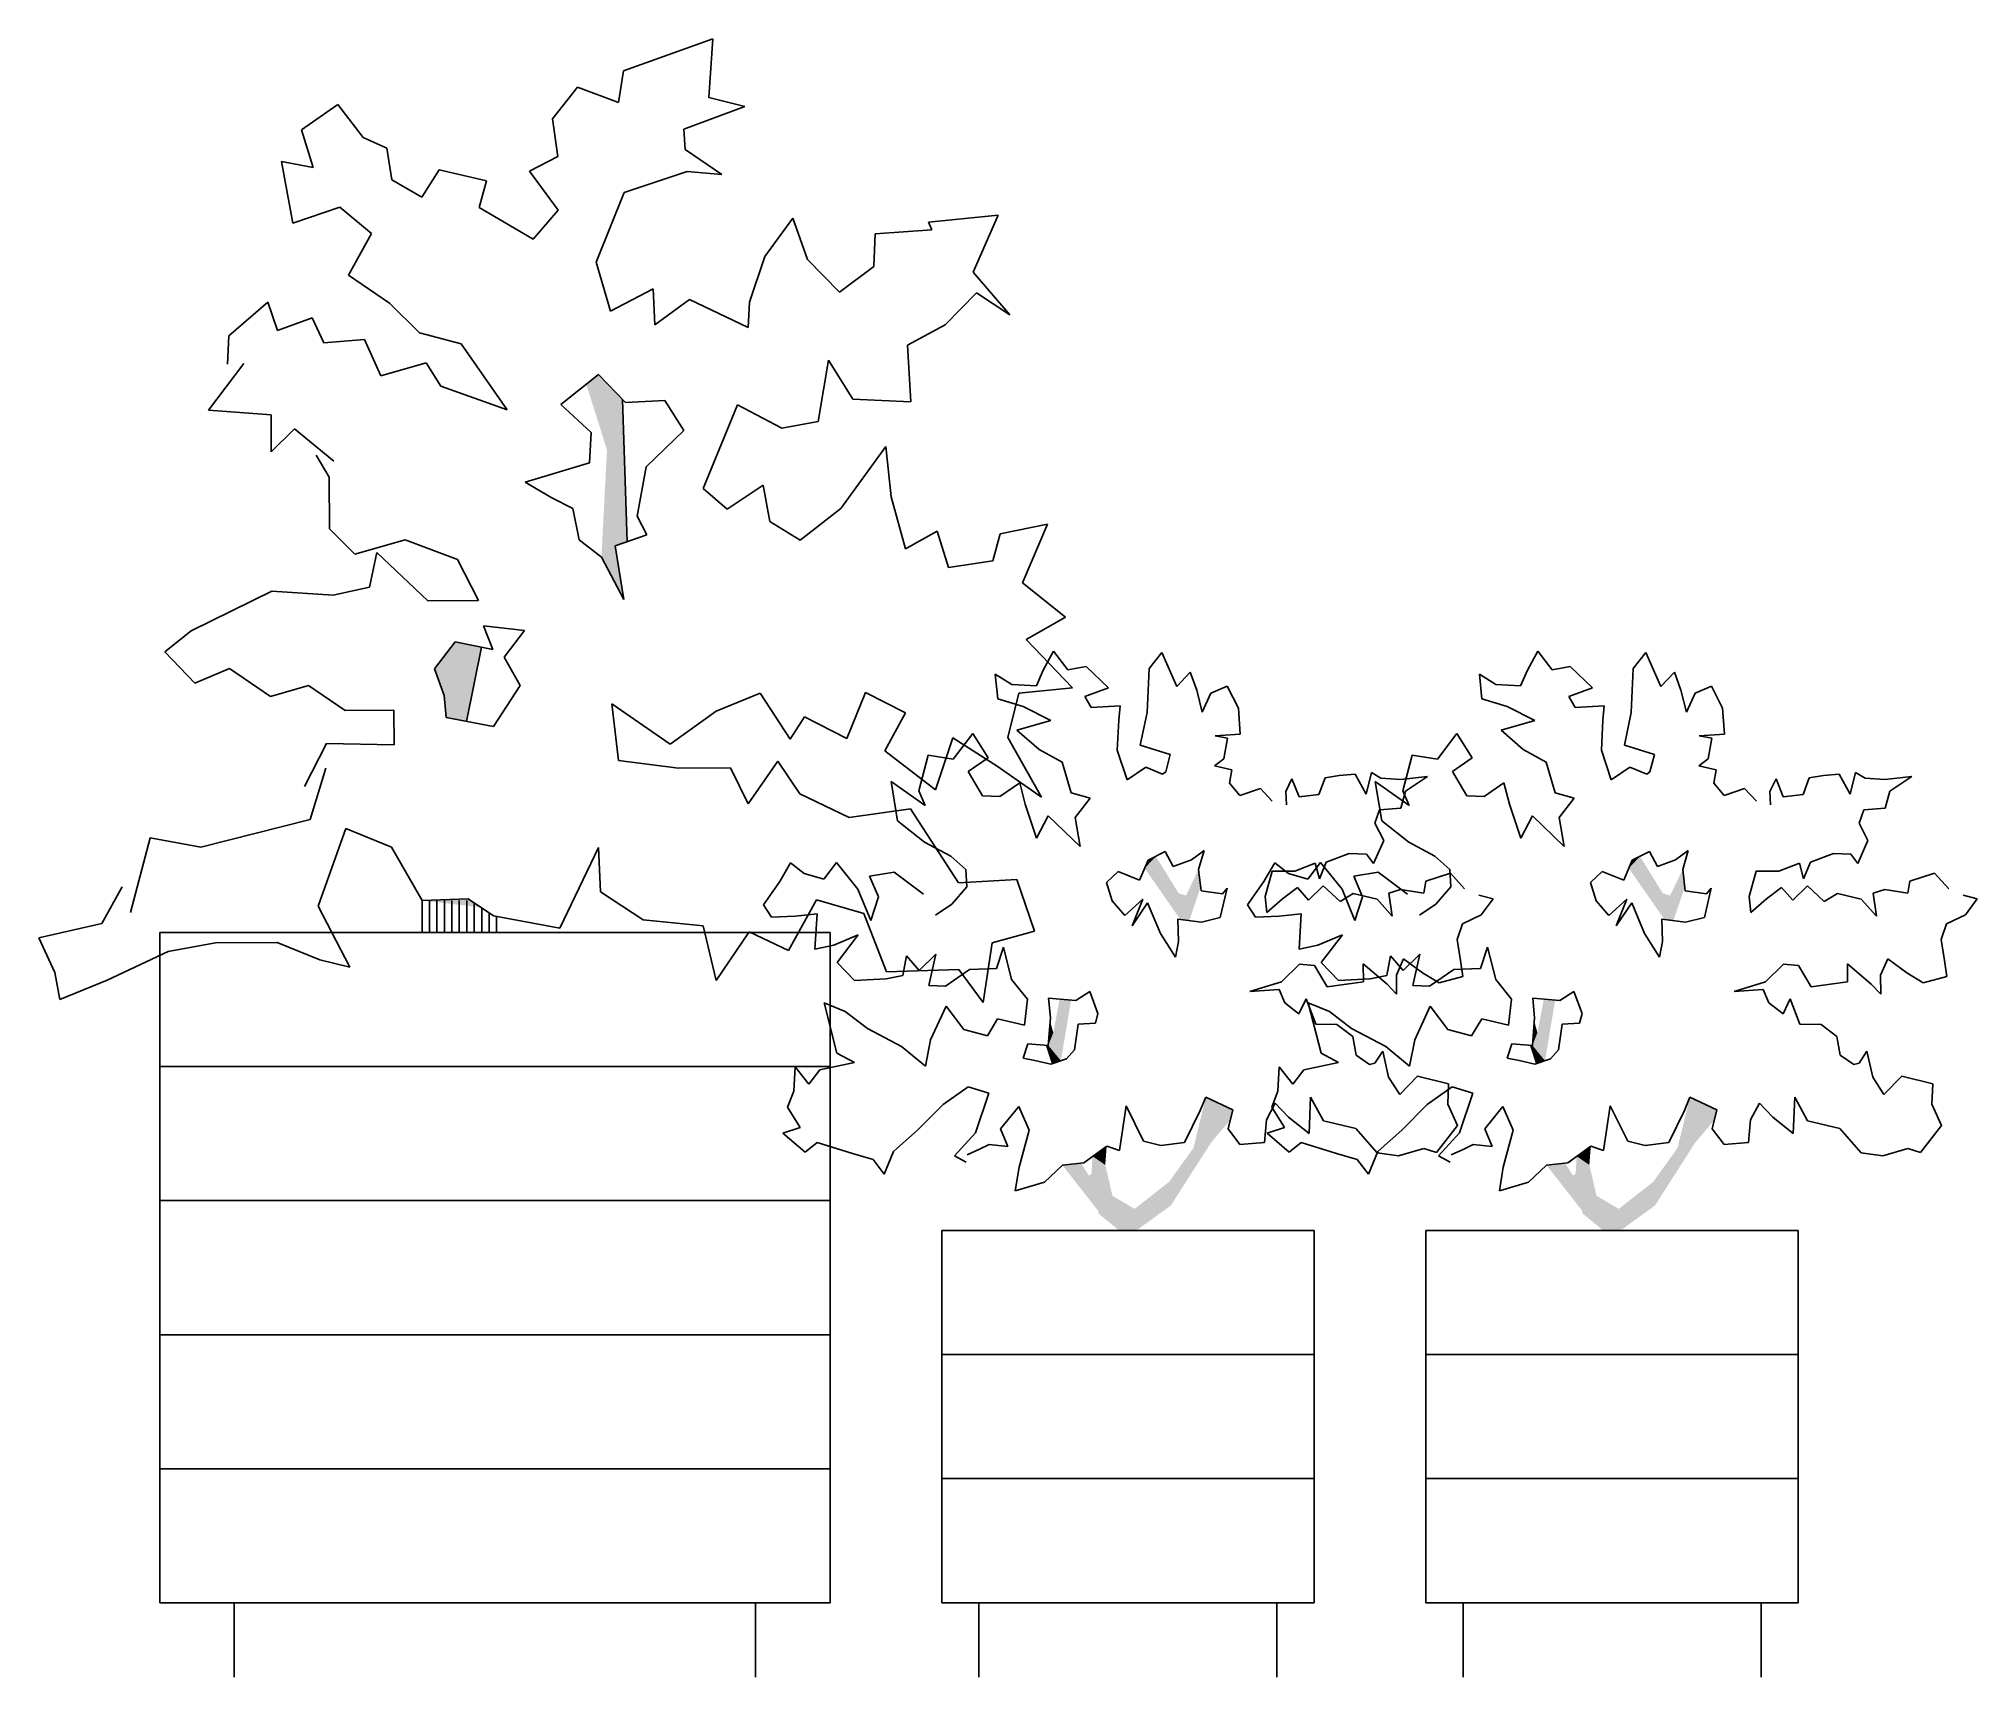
# Model space of a CAD drawing. Extents: x -201 to 216, y 1 to 353.
import ezdxf

# ---------------------------------------------------------------- set-up
doc = ezdxf.new("R2010")
doc.units = 0
doc.header["$LTSCALE"] = 0.75
doc.header["$MEASUREMENT"] = 0
doc.layers.add('1', color=4, linetype='CONTINUOUS')

msp = doc.modelspace()

# ---------------------------------------------------------------- linework, layer by layer
at = {"layer": '1', "color": 4, "linetype": 'BYBLOCK'}
for p, q in [((-55.94, 352.57), (-75.16, 345.66)), ((-56.82, 339.97), (-55.94, 352.57)), ((-75.16, 345.66), (-76.18, 338.87)), ((-85.01, 342.2), (-90.39, 335.39)), ((-76.18, 338.87), (-85.01, 342.2)), ((-136.5, 338.47), (-144.31, 332.99)), ((-131.03, 331.34), (-136.5, 338.47)), ((-62.2, 333.16), (-49.06, 337.99)), ((-49.06, 337.99), (-56.82, 339.97)), ((-90.39, 335.39), (-89.27, 327.26)), ((-61.88, 328.8), (-62.2, 333.16)), ((-144.31, 332.99), (-141.83, 324.87)), ((-125.98, 329.05), (-131.03, 331.34)), ((-124.87, 322.28), (-125.98, 329.05)), ((-141.83, 324.87), (-148.62, 326.18)), ((-148.62, 326.18), (-146.2, 312.93)), ((-89.27, 327.26), (-95.35, 324.12)), ((-54, 323.43), (-61.88, 328.8)), ((-118.45, 318.54), (-124.87, 322.28)), ((-114.72, 324.38), (-118.45, 318.54)), ((-104.53, 322.03), (-114.72, 324.38)), ((-106.14, 316.3), (-104.53, 322.03)), ((-95.35, 324.12), (-89.19, 315.74)), ((-74.98, 319.52), (-61.46, 324.06)), ((-61.46, 324.06), (-54, 323.43)), ((-80.98, 304.56), (-74.98, 319.52)), ((-146.2, 312.93), (-136.06, 316.39)), ((-136.06, 316.39), (-129.24, 310.72)), ((-94.57, 309.51), (-106.14, 316.3)), ((-89.19, 315.74), (-94.57, 309.51)), ((-38.73, 314.05), (-44.78, 305.78)), ((-35.57, 305.16), (-38.73, 314.05)), ((5.32, 314.64), (-9.58, 313.18)), ((-9.58, 313.18), (-8.89, 311.54)), ((-0.02, 302.4), (5.32, 314.64)), ((-129.24, 310.72), (-134.22, 301.78)), ((-21.09, 310.68), (-21.33, 303.61)), ((-8.89, 311.54), (-21.09, 310.68)), ((-77.91, 294.03), (-80.98, 304.56)), ((-44.78, 305.78), (-48.1, 295.97)), ((-28.75, 298.14), (-35.57, 305.16)), ((-134.22, 301.78), (-125.37, 295.74)), ((-21.33, 303.61), (-28.75, 298.14)), ((7.88, 293.26), (-0.02, 302.4)), ((-151.51, 295.95), (-159.89, 288.73)), ((-149.44, 289.87), (-151.51, 295.95)), ((-125.37, 295.74), (-118.93, 289.4)), ((-68.74, 298.84), (-77.91, 294.03)), ((-68.4, 291.09), (-68.74, 298.84)), ((-60.98, 296.57), (-68.4, 291.09)), ((-48.35, 290.55), (-60.98, 296.57)), ((-48.1, 295.97), (-48.35, 290.55)), ((-6.04, 291.13), (0.69, 297.95)), ((0.69, 297.95), (7.88, 293.26)), ((-142, 292.63), (-149.44, 289.87)), ((-139.54, 287.22), (-142, 292.63)), ((-159.89, 288.73), (-160.23, 282.63)), ((-130.74, 287.96), (-139.54, 287.22)), ((-127.29, 280.14), (-130.74, 287.96)), ((-118.93, 289.4), (-110.01, 287.04)), ((-14.15, 286.72), (-6.04, 291.13)), ((-110.01, 287.04), (-100.13, 272.87)), ((-33.31, 270.32), (-31.07, 283.5)), ((-31.07, 283.5), (-25.88, 275.11)), ((-13.39, 274.52), (-14.15, 286.72)), ((-164.25, 272.78), (-156.7, 282.78)), ((-117.53, 282.92), (-127.29, 280.14)), ((-114.4, 277.9), (-117.53, 282.92)), ((-88.62, 274.01), (-80.53, 280.46)), ((-80.53, 280.46), (-74.68, 274.4)), ((-100.13, 272.87), (-114.4, 277.9)), ((-75.33, 275.07), (-74.31, 244.49)), ((-74.68, 274.4), (-66.26, 274.84)), ((-66.26, 274.84), (-62.15, 268.38)), ((-25.88, 275.11), (-13.39, 274.52)), ((-150.82, 271.79), (-164.25, 272.78)), ((-150.82, 263.79), (-150.82, 271.79)), ((-82.09, 267.96), (-88.62, 274.01)), ((-58, 255.92), (-50.66, 273.88)), ((-50.66, 273.88), (-41.14, 268.91)), ((-145.78, 268.79), (-150.82, 263.79)), ((-137.39, 261.79), (-145.78, 268.79)), ((-82.43, 261.47), (-82.09, 267.96)), ((-62.15, 268.38), (-70.23, 260.58)), ((-41.14, 268.91), (-33.31, 270.32)), ((-141.13, 263.08), (-138.38, 258.38)), ((-18.75, 264.99), (-28.43, 251.66)), ((-17.61, 254.16), (-18.75, 264.99)), ((-138.38, 258.38), (-138.3, 247.24)), ((-96.25, 257.31), (-82.43, 261.47)), ((-70.23, 260.58), (-72.19, 250.01)), ((-90.52, 253.96), (-96.25, 257.31)), ((-52.83, 251.5), (-58, 255.92)), ((-45.12, 256.68), (-52.83, 251.5)), ((-43.71, 248.85), (-45.12, 256.68)), ((-14.53, 242.95), (-17.61, 254.16)), ((-86.05, 251.66), (-90.52, 253.96)), ((-84.65, 244.89), (-86.05, 251.66)), ((-72.19, 250.01), (-70.13, 245.96)), ((-28.43, 251.66), (-37.2, 244.83)), ((-138.3, 247.24), (-132.85, 241.86)), ((-70.13, 245.96), (-76.89, 243.59)), ((-37.2, 244.83), (-43.71, 248.85)), ((-7.78, 246.77), (-14.53, 242.95)), ((-5.3, 238.94), (-7.78, 246.77)), ((5.78, 246.18), (4.18, 240.36)), ((15.94, 248.28), (5.78, 246.18)), ((10.6, 235.66), (15.94, 248.28)), ((-132.85, 241.86), (-122.02, 244.93)), ((-128.1, 242.18), (-129.7, 234.71)), ((-117.19, 231.79), (-128.1, 242.18)), ((-122.02, 244.93), (-110.76, 240.65)), ((-79.88, 241.15), (-84.65, 244.89)), ((-76.89, 243.59), (-75.07, 232.08)), ((-110.76, 240.65), (-106.25, 231.87)), ((-75.07, 232.08), (-79.88, 241.15)), ((4.18, 240.36), (-5.3, 238.94)), ((-150.7, 233.89), (-167.98, 225.35)), ((-137.53, 233.01), (-150.7, 233.89)), ((-129.7, 234.71), (-137.53, 233.01)), ((19.85, 228.27), (10.6, 235.66)), ((-106.25, 231.87), (-117.19, 231.79)), ((-167.98, 225.35), (-173.66, 220.86)), ((-105.24, 226.45), (-103.17, 221.34)), ((-96.42, 225.45), (-105.24, 226.45)), ((-100.74, 219.71), (-96.42, 225.45)), ((11.36, 223.47), (19.85, 228.27)), ((-173.66, 220.86), (-167.23, 214.12)), ((-111.32, 223.02), (-115.73, 217.18)), ((-103.17, 221.34), (-111.32, 223.02)), ((-105.62, 221.84), (-108.86, 205.9)), ((21.31, 213.08), (11.36, 223.47)), ((17.25, 221), (15.05, 216.92)), ((20.33, 216.95), (17.25, 221)), ((121.25, 221), (119.05, 216.92)), ((124.33, 216.95), (121.25, 221)), ((-167.23, 214.12), (-159.79, 217.27)), ((-159.79, 217.27), (-150.94, 211.23)), ((-115.73, 217.18), (-113.66, 211.48)), ((-97.31, 213.63), (-100.74, 219.71)), ((15.05, 216.92), (13.57, 213.52)), ((24.24, 217.66), (20.33, 216.95)), ((29.02, 213.14), (24.24, 217.66)), ((37.8, 217.27), (37.33, 207.77)), ((40.49, 220.67), (37.8, 217.27)), ((43.73, 213.38), (40.49, 220.67)), ((119.05, 216.92), (117.57, 213.52)), ((128.24, 217.66), (124.33, 216.95)), ((133.02, 213.14), (128.24, 217.66)), ((141.8, 217.27), (141.33, 207.77)), ((144.49, 220.67), (141.8, 217.27)), ((147.73, 213.38), (144.49, 220.67)), ((-150.94, 211.23), (-142.82, 213.61)), ((-142.82, 213.61), (-134.94, 208.24)), ((-103.06, 204.78), (-97.31, 213.63)), ((8.29, 213.82), (4.74, 216.03)), ((4.74, 216.03), (5.26, 210.75)), ((13.57, 213.52), (8.29, 213.82)), ((9.79, 211.93), (21.31, 213.08)), ((23.95, 211.22), (29.02, 213.14)), ((46.62, 216.45), (43.73, 213.38)), ((48, 212.59), (46.62, 216.45)), ((49.19, 207.85), (48, 212.59)), ((54.58, 213.46), (51.05, 211.93)), ((56.98, 208.73), (54.58, 213.46)), ((112.29, 213.82), (108.74, 216.03)), ((108.74, 216.03), (109.26, 210.75)), ((117.57, 213.52), (112.29, 213.82)), ((127.95, 211.22), (133.02, 213.14)), ((150.62, 216.45), (147.73, 213.38)), ((152, 212.59), (150.62, 216.45)), ((153.19, 207.85), (152, 212.59)), ((158.58, 213.46), (155.05, 211.93)), ((160.98, 208.73), (158.58, 213.46)), ((-134.94, 208.24), (-124.49, 208.31)), ((-124.49, 208.31), (-124.43, 200.86)), ((-113.66, 211.48), (-113.24, 206.74)), ((-76.19, 197.5), (-77.63, 209.7)), ((-77.63, 209.7), (-65.08, 200.97)), ((-55.25, 208.1), (-45.79, 211.94)), ((-45.79, 211.94), (-39.33, 202.11)), ((-27.13, 202.19), (-23.13, 212.1)), ((-23.13, 212.1), (-14.58, 207.7)), ((5.26, 210.75), (10.7, 209.09)), ((7.43, 202.43), (9.79, 211.93)), ((10.7, 209.09), (16.67, 206.08)), ((25.32, 208.85), (23.95, 211.22)), ((31.56, 209.24), (25.32, 208.85)), ((31.24, 206.18), (31.56, 209.24)), ((51.05, 211.93), (49.19, 207.85)), ((57.36, 203.16), (56.98, 208.73)), ((109.26, 210.75), (114.7, 209.09)), ((114.7, 209.09), (120.67, 206.08)), ((129.32, 208.85), (127.95, 211.22)), ((135.56, 209.24), (129.32, 208.85)), ((135.24, 206.18), (135.56, 209.24)), ((155.05, 211.93), (153.19, 207.85)), ((161.36, 203.16), (160.98, 208.73)), ((-113.24, 206.74), (-103.06, 204.78)), ((-65.08, 200.97), (-55.25, 208.1)), ((-39.33, 202.11), (-36.27, 206.88)), ((-36.27, 206.88), (-27.13, 202.19)), ((-14.58, 207.7), (-18.98, 199.54)), ((16.67, 206.08), (9.38, 204)), ((30.95, 199.74), (31.24, 206.18)), ((37.33, 207.77), (35.88, 200.79)), ((120.67, 206.08), (113.38, 204)), ((134.95, 199.74), (135.24, 206.18)), ((141.33, 207.77), (139.88, 200.79)), ((-138.96, 201.15), (-143.64, 191.92)), ((-124.43, 200.86), (-138.96, 201.15)), ((-8.08, 191.19), (-4.38, 202.35)), ((-4.38, 202.35), (5.15, 196.31)), ((-0.11, 203.26), (-4.28, 197.81)), ((3.17, 198.05), (-0.11, 203.26)), ((14.69, 189.6), (7.43, 202.43)), ((9.38, 204), (14.15, 199.82)), ((35.88, 200.79), (42.33, 198.8)), ((51.94, 202.79), (57.36, 203.16)), ((54.65, 202.28), (51.94, 202.79)), ((53.86, 197.86), (54.65, 202.28)), ((103.89, 203.26), (99.72, 197.81)), ((107.17, 198.05), (103.89, 203.26)), ((113.38, 204), (118.15, 199.82)), ((139.88, 200.79), (146.33, 198.8)), ((155.94, 202.79), (161.36, 203.16)), ((158.65, 202.28), (155.94, 202.79)), ((157.86, 197.86), (158.65, 202.28)), ((-142.43, 184.84), (-139.07, 195.84)), ((-63.3, 195.85), (-76.19, 197.5)), ((-52.17, 195.92), (-63.3, 195.85)), ((-48.34, 188.2), (-52.17, 195.92)), ((-42.01, 197.35), (-48.34, 188.2)), ((-37.22, 190.31), (-42.01, 197.35)), ((-18.98, 199.54), (-8.08, 191.19)), ((-9.71, 198.64), (-11.69, 190.98)), ((-4.28, 197.81), (-9.71, 198.64)), ((-1.07, 195.12), (3.17, 198.05)), ((5.15, 196.31), (14.69, 189.6)), ((14.15, 199.82), (19.1, 197.14)), ((19.1, 197.14), (21.04, 190.53)), ((33.03, 193.32), (30.95, 199.74)), ((37.07, 196.06), (33.03, 193.32)), ((40.67, 194.58), (37.07, 196.06)), ((42.33, 198.8), (41.34, 195.07)), ((51.84, 196.35), (53.86, 197.86)), ((55.57, 195.5), (51.84, 196.35)), ((94.29, 198.64), (92.31, 190.98)), ((99.72, 197.81), (94.29, 198.64)), ((102.93, 195.12), (107.17, 198.05)), ((118.15, 199.82), (123.1, 197.14)), ((123.1, 197.14), (125.04, 190.53)), ((137.03, 193.32), (134.95, 199.74)), ((141.07, 196.06), (137.03, 193.32)), ((144.67, 194.58), (141.07, 196.06)), ((146.33, 198.8), (145.34, 195.07)), ((155.84, 196.35), (157.86, 197.86)), ((159.57, 195.5), (155.84, 196.35)), ((-10.32, 187.8), (-17.66, 192.97)), ((-17.66, 192.97), (-16.25, 184.51)), ((2.01, 189.91), (-1.07, 195.12)), ((9.98, 192.68), (5.74, 189.74)), ((11.18, 188.09), (9.98, 192.68)), ((41.34, 195.07), (40.67, 194.58)), ((55.06, 192.64), (55.57, 195.5)), ((57.3, 189.95), (55.06, 192.64)), ((68.46, 193.56), (67.13, 190.84)), ((69.99, 189.69), (68.46, 193.56)), ((75.58, 193.8), (74.25, 190.21)), ((78.62, 194.3), (75.58, 193.8)), ((82.01, 194.52), (78.62, 194.3)), ((84.41, 190.28), (82.01, 194.52)), ((85.54, 194.88), (84.41, 190.28)), ((87.59, 193.69), (85.54, 194.88)), ((93.68, 187.8), (86.34, 192.97)), ((86.34, 192.97), (87.75, 184.51)), ((91.85, 193.38), (87.59, 193.69)), ((97.6, 194.09), (91.85, 193.38)), ((92.88, 190.87), (97.6, 194.09)), ((106.01, 189.91), (102.93, 195.12)), ((113.98, 192.68), (109.74, 189.74)), ((115.18, 188.09), (113.98, 192.68)), ((145.34, 195.07), (144.67, 194.58)), ((159.06, 192.64), (159.57, 195.5)), ((161.3, 189.95), (159.06, 192.64)), ((172.46, 193.56), (171.13, 190.84)), ((173.99, 189.69), (172.46, 193.56)), ((179.58, 193.8), (178.25, 190.21)), ((182.62, 194.3), (179.58, 193.8)), ((186.01, 194.52), (182.62, 194.3)), ((188.41, 190.28), (186.01, 194.52)), ((189.54, 194.88), (188.41, 190.28)), ((191.59, 193.69), (189.54, 194.88)), ((195.85, 193.38), (191.59, 193.69)), ((201.6, 194.09), (195.85, 193.38)), ((196.88, 190.87), (201.6, 194.09)), ((-26.63, 185.25), (-37.22, 190.31)), ((-11.69, 190.98), (-10.32, 187.8)), ((5.74, 189.74), (2.01, 189.91)), ((13.6, 180.79), (11.18, 188.09)), ((21.04, 190.53), (25.11, 189.39)), ((25.11, 189.39), (21.9, 185.25)), ((61.7, 191.48), (57.3, 189.95)), ((64.23, 188.78), (61.7, 191.48)), ((67.13, 190.84), (67.29, 187.98)), ((74.25, 190.21), (69.99, 189.69)), ((91.89, 187.28), (92.88, 190.87)), ((92.31, 190.98), (93.68, 187.8)), ((109.74, 189.74), (106.01, 189.91)), ((117.6, 180.79), (115.18, 188.09)), ((125.04, 190.53), (129.11, 189.39)), ((129.11, 189.39), (125.9, 185.25)), ((165.7, 191.48), (161.3, 189.95)), ((168.23, 188.78), (165.7, 191.48)), ((171.13, 190.84), (171.29, 187.98)), ((178.25, 190.21), (173.99, 189.69)), ((195.89, 187.28), (196.88, 190.87)), ((-165.93, 178.85), (-142.43, 184.84)), ((-13.47, 187.08), (-26.63, 185.25)), ((-16.25, 184.51), (-10.46, 179.95)), ((-3.2, 171.18), (-13.47, 187.08)), ((16.13, 185.6), (13.6, 180.79)), ((22.95, 179.02), (16.13, 185.6)), ((21.9, 185.25), (22.95, 179.02)), ((86.3, 184), (87.29, 186.91)), ((88.21, 180.28), (86.3, 184)), ((87.29, 186.91), (91.89, 187.28)), ((87.75, 184.51), (93.54, 179.95)), ((120.13, 185.6), (117.6, 180.79)), ((126.95, 179.02), (120.13, 185.6)), ((125.9, 185.25), (126.95, 179.02)), ((190.3, 184), (191.29, 186.91)), ((192.21, 180.28), (190.3, 184)), ((191.29, 186.91), (195.89, 187.28)), ((-181.04, 164.86), (-176.84, 180.85)), ((-176.84, 180.85), (-165.93, 178.85)), ((-140.76, 166.18), (-134.77, 182.87)), ((-134.77, 182.87), (-124.96, 178.87)), ((-10.46, 179.95), (-4.82, 176.94)), ((86.01, 175.38), (88.21, 180.28)), ((93.54, 179.95), (99.18, 176.94)), ((190.01, 175.38), (192.21, 180.28)), ((-124.96, 178.87), (-118.4, 167.4)), ((-88.83, 161.5), (-80.52, 178.79)), ((-80.52, 178.79), (-80.07, 169.3)), ((-39.23, 175.54), (-41.58, 171.46)), ((-36.31, 173.19), (-39.23, 175.54)), ((-29.41, 175.61), (-32.09, 172.01)), ((-24.77, 169.88), (-29.41, 175.61)), ((-4.82, 176.94), (-1.61, 174.1)), ((35.74, 171.79), (37.55, 176.06)), ((37.55, 176.06), (41.26, 177.93)), ((41.26, 177.93), (42.98, 174.75)), ((42.98, 174.75), (46.89, 176.13)), ((46.89, 176.13), (49.59, 178.18)), ((49.59, 178.18), (48.41, 174.1)), ((64.77, 175.54), (62.42, 171.46)), ((67.69, 173.19), (64.77, 175.54)), ((69.08, 173.71), (73.47, 175.44)), ((74.59, 175.61), (71.91, 172.01)), ((73.47, 175.44), (74.37, 172.05)), ((74.37, 172.05), (75.85, 175.65)), ((79.23, 169.88), (74.59, 175.61)), ((75.85, 175.65), (80.77, 177.52)), ((80.77, 177.52), (84.5, 177.4)), ((84.5, 177.4), (86.01, 175.38)), ((99.18, 176.94), (102.39, 174.1)), ((139.74, 171.79), (141.55, 176.06)), ((141.55, 176.06), (145.26, 177.93)), ((145.26, 177.93), (146.98, 174.75)), ((146.98, 174.75), (150.89, 176.13)), ((150.89, 176.13), (153.59, 178.18)), ((153.59, 178.18), (152.41, 174.1)), ((173.08, 173.71), (177.47, 175.44)), ((177.47, 175.44), (178.37, 172.05)), ((178.37, 172.05), (179.85, 175.65)), ((179.85, 175.65), (184.77, 177.52)), ((184.77, 177.52), (188.5, 177.4)), ((188.5, 177.4), (190.01, 175.38)), ((-41.58, 171.46), (-45.08, 166.5)), ((-32.09, 172.01), (-36.31, 173.19)), ((-17, 173.47), (-22.27, 172.61)), ((-22.27, 172.61), (-20.35, 168.22)), ((-10.72, 168.77), (-17, 173.47)), ((9.38, 171.94), (-3.2, 171.18)), ((-1.61, 174.1), (-1.39, 170.38)), ((13.14, 160.83), (9.38, 171.94)), ((28.62, 171.26), (31.12, 173.65)), ((29.81, 167.35), (28.62, 171.26)), ((31.12, 173.65), (35.74, 171.79)), ((48.41, 174.1), (48.97, 169.51)), ((62.42, 171.46), (58.92, 166.5)), ((62.68, 168.25), (64.19, 173.68)), ((64.19, 173.68), (69.08, 173.71)), ((71.91, 172.01), (67.69, 173.19)), ((87, 173.47), (81.73, 172.61)), ((81.73, 172.61), (83.65, 168.22)), ((93.28, 168.77), (87, 173.47)), ((97.22, 171.53), (96.76, 169.01)), ((102.49, 173.26), (97.22, 171.53)), ((102.39, 174.1), (102.61, 170.38)), ((105.56, 169.89), (102.49, 173.26)), ((132.62, 171.26), (135.12, 173.65)), ((133.81, 167.35), (132.62, 171.26)), ((135.12, 173.65), (139.74, 171.79)), ((152.41, 174.1), (152.97, 169.51)), ((166.68, 168.25), (168.19, 173.68)), ((168.19, 173.68), (173.08, 173.71)), ((201.22, 171.53), (200.76, 169.01)), ((206.49, 173.26), (201.22, 171.53)), ((209.56, 169.89), (206.49, 173.26)), ((-182.8, 170.37), (-187.21, 162.48)), ((-118.4, 167.4), (-108.52, 167.75)), ((-118.4, 167.4), (-118.4, 160.52)), ((-116.8, 167.4), (-116.8, 160.52)), ((-115.2, 167.4), (-115.2, 160.52)), ((-113.6, 167.4), (-113.6, 160.52)), ((-112, 167.4), (-112, 160.52)), ((-110.4, 167.4), (-110.4, 160.52)), ((-108.8, 167.4), (-108.8, 160.52)), ((-108.52, 167.75), (-103.08, 164.11)), ((-107.2, 166.87), (-107.2, 160.52)), ((-80.07, 169.3), (-70.92, 163.26)), ((-39.7, 156.7), (-33.68, 167.58)), ((-33.68, 167.58), (-23.49, 164.65)), ((-22.01, 163.12), (-24.77, 169.88)), ((-20.35, 168.22), (-22.01, 163.12)), ((-4.61, 166.63), (-8.12, 164.23)), ((-1.39, 170.38), (-4.61, 166.63)), ((32.54, 164.17), (29.81, 167.35)), ((36.44, 167.73), (32.54, 164.17)), ((34.11, 161.95), (36.44, 167.73)), ((37.46, 166.91), (34.11, 161.95)), ((40.22, 160.3), (37.46, 166.91)), ((48.97, 169.51), (53.52, 168.86)), ((54.53, 170.08), (53.07, 163.78)), ((53.52, 168.86), (54.53, 170.08)), ((63.04, 164.86), (62.68, 168.25)), ((66.41, 167.79), (63.04, 164.86)), ((69.64, 170.18), (66.41, 167.79)), ((72.03, 167.49), (69.64, 170.18)), ((75.2, 170.56), (72.03, 167.49)), ((78.81, 167.19), (75.2, 170.56)), ((81.65, 168.91), (78.81, 167.19)), ((81.99, 163.12), (79.23, 169.88)), ((86.74, 167.73), (81.65, 168.91)), ((83.65, 168.22), (81.99, 163.12)), ((90.01, 164.03), (86.74, 167.73)), ((91.81, 169.8), (89.3, 168.96)), ((89.3, 168.96), (90.01, 164.03)), ((96.76, 169.01), (91.81, 169.8)), ((99.39, 166.63), (95.88, 164.23)), ((102.61, 170.38), (99.39, 166.63)), ((111.68, 167.75), (108.62, 168.56)), ((109.13, 164.35), (111.68, 167.75)), ((136.54, 164.17), (133.81, 167.35)), ((140.44, 167.73), (136.54, 164.17)), ((138.11, 161.95), (140.44, 167.73)), ((141.46, 166.91), (138.11, 161.95)), ((144.22, 160.3), (141.46, 166.91)), ((152.97, 169.51), (157.52, 168.86)), ((158.53, 170.08), (157.07, 163.78)), ((157.52, 168.86), (158.53, 170.08)), ((167.04, 164.86), (166.68, 168.25)), ((170.41, 167.79), (167.04, 164.86)), ((173.64, 170.18), (170.41, 167.79)), ((176.03, 167.49), (173.64, 170.18)), ((179.2, 170.56), (176.03, 167.49)), ((182.81, 167.19), (179.2, 170.56)), ((185.65, 168.91), (182.81, 167.19)), ((190.74, 167.73), (185.65, 168.91)), ((194.01, 164.03), (190.74, 167.73)), ((195.81, 169.8), (193.3, 168.96)), ((193.3, 168.96), (194.01, 164.03)), ((200.76, 169.01), (195.81, 169.8)), ((215.68, 167.75), (212.62, 168.56)), ((213.13, 164.35), (215.68, 167.75)), ((-187.21, 162.48), (-200.74, 159.38)), ((-133.89, 153.06), (-140.76, 166.18)), ((-105.6, 165.8), (-105.6, 160.52)), ((-104, 164.73), (-104, 160.52)), ((-103.08, 164.11), (-88.83, 161.5)), ((-102.4, 163.99), (-102.4, 160.52)), ((-70.92, 163.26), (-58.04, 161.99)), ((-45.08, 166.5), (-43.37, 163.8)), ((-43.37, 163.8), (-38.28, 164.03)), ((-38.28, 164.03), (-33.54, 164.54)), ((-33.54, 164.54), (-34.02, 156.94)), ((-23.49, 164.65), (-18.66, 152.09)), ((49.02, 162.73), (43.93, 163.37)), ((43.93, 163.37), (44.1, 158.63)), ((53.07, 163.78), (49.02, 162.73)), ((58.92, 166.5), (60.63, 163.8)), ((60.63, 163.8), (65.72, 164.03)), ((65.72, 164.03), (70.46, 164.54)), ((70.46, 164.54), (69.98, 156.94)), ((103.94, 159.04), (105.08, 162.43)), ((105.08, 162.43), (109.13, 164.35)), ((153.02, 162.73), (147.93, 163.37)), ((147.93, 163.37), (148.1, 158.63)), ((157.07, 163.78), (153.02, 162.73)), ((207.94, 159.04), (209.08, 162.43)), ((209.08, 162.43), (213.13, 164.35)), ((-200.74, 159.38), (-197.31, 151.95)), ((-174.77, 16.52), (-174.77, 160.52)), ((-174.77, 160.52), (-30.77, 160.52)), ((-172.94, 156.47), (-162.78, 158.28)), ((-162.78, 158.28), (-149.52, 158.37)), ((-149.52, 158.37), (-140.39, 154.66)), ((-58.04, 161.99), (-55.25, 150.2)), ((-55.25, 150.2), (-48.15, 160.71)), ((-48.15, 160.71), (-39.7, 156.7)), ((-30.77, 16.52), (-30.77, 160.52)), ((-29.96, 157.79), (-24.7, 160.05)), ((-24.7, 160.05), (-29.26, 154.07)), ((2.11, 145.46), (4.05, 158.35)), ((4.05, 158.35), (13.14, 160.83)), ((43.45, 155.24), (40.22, 160.3)), ((44.1, 158.63), (43.45, 155.24)), ((74.04, 157.79), (79.3, 160.05)), ((79.3, 160.05), (74.74, 154.07)), ((104.65, 154.49), (103.94, 159.04)), ((147.45, 155.24), (144.22, 160.3)), ((148.1, 158.63), (147.45, 155.24)), ((208.65, 154.49), (207.94, 159.04)), ((-186.06, 150.28), (-172.94, 156.47)), ((-140.39, 154.66), (-133.89, 153.06)), ((-34.02, 156.94), (-29.96, 157.79)), ((-15.15, 151.31), (-14.36, 155.52)), ((-14.36, 155.52), (-11.63, 152.35)), ((-11.63, 152.35), (-8.07, 155.91)), ((-8.07, 155.91), (-9.57, 149.12)), ((4.98, 152.8), (6.5, 157.36)), ((6.5, 157.36), (8.24, 150.45)), ((69.98, 156.94), (74.04, 157.79)), ((88.85, 151.31), (89.64, 155.52)), ((89.64, 155.52), (92.37, 152.35)), ((90.92, 151.35), (92.45, 154.89)), ((92.37, 152.35), (95.93, 155.91)), ((92.45, 154.89), (96.53, 151.87)), ((95.93, 155.91), (94.43, 149.12)), ((105.16, 151.1), (104.65, 154.49)), ((108.98, 152.8), (110.5, 157.36)), ((110.5, 157.36), (112.24, 150.45)), ((194.92, 151.35), (196.45, 154.89)), ((196.45, 154.89), (200.53, 151.87)), ((209.16, 151.1), (208.65, 154.49)), ((-197.31, 151.95), (-196.2, 146.15)), ((-196.2, 146.15), (-186.06, 150.28)), ((-29.26, 154.07), (-25.51, 150.22)), ((-25.51, 150.22), (-18.73, 150.61)), ((-18.73, 150.61), (-15.15, 151.31)), ((-18.66, 152.09), (-3.07, 152.59)), ((-5.99, 149), (-0.78, 152.57)), ((-3.07, 152.59), (2.11, 145.46)), ((-0.78, 152.57), (4.98, 152.8)), ((8.24, 150.45), (11.65, 146.21)), ((59.43, 147.89), (66.19, 149.97)), ((66.19, 149.97), (70.09, 153.72)), ((70.09, 153.72), (73.29, 153.41)), ((73.29, 153.41), (76.03, 148.87)), ((74.74, 154.07), (78.49, 150.22)), ((76.03, 148.87), (83.81, 149.94)), ((78.49, 150.22), (85.27, 150.61)), ((83.81, 149.94), (83.79, 153.82)), ((83.79, 153.82), (88.9, 149.45)), ((85.27, 150.61), (88.85, 151.31)), ((90.95, 147.28), (90.92, 151.35)), ((96.53, 151.87), (100.08, 149.71)), ((98.01, 149), (103.22, 152.57)), ((100.08, 149.71), (105.16, 151.1)), ((103.22, 152.57), (108.98, 152.8)), ((112.24, 150.45), (115.65, 146.21)), ((163.43, 147.89), (170.19, 149.97)), ((170.19, 149.97), (174.09, 153.72)), ((174.09, 153.72), (177.29, 153.41)), ((177.29, 153.41), (180.03, 148.87)), ((180.03, 148.87), (187.81, 149.94)), ((187.81, 149.94), (187.79, 153.82)), ((187.79, 153.82), (192.9, 149.45)), ((194.95, 147.28), (194.92, 151.35)), ((200.53, 151.87), (204.08, 149.71)), ((204.08, 149.71), (209.16, 151.1)), ((-9.57, 149.12), (-5.99, 149)), ((11.65, 146.21), (11.01, 140.64)), ((16.57, 142.18), (16.2, 146.44)), ((16.2, 146.44), (22.02, 145.94)), ((22.02, 145.94), (25.05, 147.85)), ((25.05, 147.85), (26.78, 143.12)), ((65.72, 148.27), (59.43, 147.89)), ((66.9, 145.42), (65.72, 148.27)), ((71.49, 146.28), (69.97, 143.07)), ((73.56, 140.87), (71.49, 146.28)), ((88.9, 149.45), (90.95, 147.28)), ((94.43, 149.12), (98.01, 149)), ((115.65, 146.21), (115.01, 140.64)), ((120.57, 142.18), (120.2, 146.44)), ((120.2, 146.44), (126.02, 145.94)), ((126.02, 145.94), (129.05, 147.85)), ((129.05, 147.85), (130.78, 143.12)), ((169.72, 148.27), (163.43, 147.89)), ((170.9, 145.42), (169.72, 148.27)), ((175.49, 146.28), (173.97, 143.07)), ((177.56, 140.87), (175.49, 146.28)), ((192.9, 149.45), (194.95, 147.28)), ((-27.49, 143.57), (-32.06, 145.43)), ((-32.06, 145.43), (-29.27, 134.61)), ((-22.72, 139.88), (-27.49, 143.57)), ((-5.81, 144.74), (-9.15, 137.45)), ((-2.05, 139.68), (-5.81, 144.74)), ((5.24, 141.96), (3.04, 138.36)), ((11.01, 140.64), (5.24, 141.96)), ((16.13, 136.27), (16.57, 142.18)), ((26.78, 143.12), (26.26, 141.08)), ((69.97, 143.07), (66.9, 145.42)), ((76.51, 143.57), (71.94, 145.43)), ((71.94, 145.43), (74.73, 134.61)), ((81.28, 139.88), (76.51, 143.57)), ((98.19, 144.74), (94.85, 137.45)), ((101.95, 139.68), (98.19, 144.74)), ((109.24, 141.96), (107.04, 138.36)), ((115.01, 140.64), (109.24, 141.96)), ((120.13, 136.27), (120.57, 142.18)), ((130.78, 143.12), (130.26, 141.08)), ((173.97, 143.07), (170.9, 145.42)), ((-15.39, 136.06), (-22.72, 139.88)), ((-9.15, 137.45), (-10.28, 131.83)), ((3.04, 138.36), (-2.05, 139.68)), ((22.54, 140.86), (21.75, 135.29)), ((26.26, 141.08), (22.54, 140.86)), ((78.12, 140.75), (73.56, 140.87)), ((81.52, 138.21), (78.12, 140.75)), ((88.61, 136.06), (81.28, 139.88)), ((82.23, 134.15), (81.52, 138.21)), ((94.85, 137.45), (93.72, 131.83)), ((107.04, 138.36), (101.95, 139.68)), ((126.54, 140.86), (125.75, 135.29)), ((130.26, 141.08), (126.54, 140.86)), ((182.12, 140.75), (177.56, 140.87)), ((185.52, 138.21), (182.12, 140.75)), ((186.23, 134.15), (185.52, 138.21)), ((-29.27, 134.61), (-25.53, 132.6)), ((-10.28, 131.83), (-15.39, 136.06)), ((10.72, 133.52), (11.72, 136.58)), ((13.24, 133.01), (10.72, 133.52)), ((11.72, 136.58), (16.13, 136.27)), ((20.02, 133.39), (16.64, 132.21)), ((21.75, 135.29), (20.02, 133.39)), ((74.73, 134.61), (78.47, 132.6)), ((85.15, 132.14), (82.23, 134.15)), ((87.98, 135.06), (86.3, 132.48)), ((89.23, 129.45), (87.98, 135.06)), ((93.72, 131.83), (88.61, 136.06)), ((114.72, 133.52), (115.72, 136.58)), ((117.24, 133.01), (114.72, 133.52)), ((115.72, 136.58), (120.13, 136.27)), ((124.02, 133.39), (120.64, 132.21)), ((125.75, 135.29), (124.02, 133.39)), ((189.15, 132.14), (186.23, 134.15)), ((191.98, 135.06), (190.3, 132.48)), ((193.23, 129.45), (191.98, 135.06)), ((-174.77, 131.72), (-30.77, 131.72)), ((-38.26, 131.64), (-38.56, 126.41)), ((-35.33, 127.93), (-38.26, 131.64)), ((-32.98, 131), (-35.33, 127.93)), ((-25.53, 132.6), (-32.98, 131)), ((16.64, 132.21), (13.24, 133.01)), ((65.74, 131.64), (65.44, 126.41)), ((68.67, 127.93), (65.74, 131.64)), ((71.02, 131), (68.67, 127.93)), ((78.47, 132.6), (71.02, 131)), ((86.3, 132.48), (85.15, 132.14)), ((91.63, 125.74), (89.23, 129.45)), ((95.47, 129.69), (91.63, 125.74)), ((102.12, 128.04), (95.47, 129.69)), ((120.64, 132.21), (117.24, 133.01)), ((190.3, 132.48), (189.15, 132.14)), ((195.63, 125.74), (193.23, 129.45)), ((199.47, 129.69), (195.63, 125.74)), ((206.12, 128.04), (199.47, 129.69)), ((-38.56, 126.41), (-39.89, 123.01)), ((-6.49, 123.58), (-1.1, 127.34)), ((-1.1, 127.34), (3.32, 126.01)), ((3.32, 126.01), (0.47, 117.52)), ((48.76, 122.26), (49.95, 125.12)), ((49.95, 125.12), (55.73, 122.45)), ((65.44, 126.41), (64.11, 123.01)), ((72.17, 117.33), (72.46, 125.13)), ((72.46, 125.13), (75.21, 120.06)), ((97.51, 123.58), (102.9, 127.34)), ((101.95, 123.63), (102.12, 128.04)), ((102.9, 127.34), (107.32, 126.01)), ((107.32, 126.01), (104.47, 117.52)), ((152.76, 122.26), (153.95, 125.12)), ((153.95, 125.12), (159.73, 122.45)), ((176.17, 117.33), (176.46, 125.13)), ((176.46, 125.13), (179.21, 120.06)), ((205.95, 123.63), (206.12, 128.04)), ((-39.89, 123.01), (-37.15, 118.62)), ((-11.88, 118.12), (-6.49, 123.58)), ((5.89, 118.38), (9.78, 123.15)), ((9.78, 123.15), (11.99, 118.09)), ((31.39, 113.67), (32.82, 123.31)), ((32.82, 123.31), (36.6, 115.73)), ((45.41, 115.45), (48.76, 122.26)), ((55.73, 122.45), (54.74, 118.37)), ((63, 120.32), (64.87, 123.87)), ((64.11, 123.01), (66.85, 118.62)), ((64.87, 123.87), (67.74, 120.83)), ((67.74, 120.83), (72.17, 117.33)), ((92.12, 118.12), (97.51, 123.58)), ((104.02, 119.05), (101.95, 123.63)), ((109.89, 118.38), (113.78, 123.15)), ((113.78, 123.15), (115.99, 118.09)), ((135.39, 113.67), (136.82, 123.31)), ((136.82, 123.31), (140.6, 115.73)), ((149.41, 115.45), (152.76, 122.26)), ((159.73, 122.45), (158.74, 118.37)), ((167, 120.32), (168.87, 123.87)), ((168.87, 123.87), (171.74, 120.83)), ((171.74, 120.83), (176.17, 117.33)), ((208.02, 119.05), (205.95, 123.63)), ((-37.15, 118.62), (-40.87, 117.39)), ((-40.87, 117.39), (-36.1, 113.35)), ((-17.12, 113.48), (-11.88, 118.12)), ((0.47, 117.52), (-4.05, 112.55)), ((7.46, 114.52), (5.89, 118.38)), ((11.99, 118.09), (9.87, 110.13)), ((54.74, 118.37), (57.28, 115)), ((62.55, 115.38), (63, 120.32)), ((66.85, 118.62), (63.13, 117.39)), ((63.13, 117.39), (67.9, 113.35)), ((75.21, 120.06), (82.19, 118.41)), ((82.19, 118.41), (86.77, 113.17)), ((86.88, 113.48), (92.12, 118.12)), ((99.51, 113.26), (104.02, 119.05)), ((104.47, 117.52), (99.95, 112.55)), ((111.46, 114.52), (109.89, 118.38)), ((115.99, 118.09), (113.87, 110.13)), ((158.74, 118.37), (161.28, 115)), ((166.55, 115.38), (167, 120.32)), ((179.21, 120.06), (186.19, 118.41)), ((186.19, 118.41), (190.77, 113.17)), ((203.51, 113.26), (208.02, 119.05)), ((-36.1, 113.35), (-33.55, 115.4)), ((-33.55, 115.4), (-25.93, 113.08)), ((-25.93, 113.08), (-21.52, 111.76)), ((-19.12, 108.58), (-17.12, 113.48)), ((-4.05, 112.55), (-1.52, 111.22)), ((-1.34, 112.77), (1.37, 113.95)), ((1.37, 113.95), (3.39, 114.98)), ((3.39, 114.98), (7.46, 114.52)), ((23.75, 111.05), (28.67, 114.66)), ((28.67, 114.66), (31.39, 113.67)), ((36.6, 115.73), (40.33, 114.74)), ((40.33, 114.74), (45.41, 115.45)), ((57.28, 115), (62.55, 115.38)), ((67.9, 113.35), (70.45, 115.4)), ((70.45, 115.4), (78.07, 113.08)), ((78.07, 113.08), (82.48, 111.76)), ((84.88, 108.58), (86.88, 113.48)), ((86.77, 113.17), (91.38, 112.52)), ((91.38, 112.52), (96.79, 114.11)), ((96.79, 114.11), (99.51, 113.26)), ((99.95, 112.55), (102.48, 111.22)), ((102.66, 112.77), (105.37, 113.95)), ((105.37, 113.95), (107.39, 114.98)), ((107.39, 114.98), (111.46, 114.52)), ((127.75, 111.05), (132.67, 114.66)), ((132.67, 114.66), (135.39, 113.67)), ((140.6, 115.73), (144.33, 114.74)), ((144.33, 114.74), (149.41, 115.45)), ((161.28, 115), (166.55, 115.38)), ((190.77, 113.17), (195.38, 112.52)), ((195.38, 112.52), (200.79, 114.11)), ((200.79, 114.11), (203.51, 113.26)), ((-21.52, 111.76), (-19.12, 108.58)), ((9.87, 110.13), (9.03, 105.04)), ((15.31, 106.92), (19.16, 110.53)), ((19.16, 110.53), (23.75, 111.05)), ((82.48, 111.76), (84.88, 108.58)), ((113.87, 110.13), (113.03, 105.04)), ((119.31, 106.92), (123.16, 110.53)), ((123.16, 110.53), (127.75, 111.05)), ((9.03, 105.04), (15.31, 106.92)), ((113.03, 105.04), (119.31, 106.92)), ((-174.77, 102.92), (-30.77, 102.92)), ((-6.77, 16.52), (-6.77, 96.52)), ((-6.77, 96.52), (73.23, 96.52)), ((73.23, 16.52), (73.23, 96.52)), ((97.23, 16.52), (97.23, 96.52)), ((97.23, 96.52), (177.23, 96.52)), ((177.23, 16.52), (177.23, 96.52)), ((-174.77, 74.12), (-30.77, 74.12)), ((-6.77, 69.85), (73.23, 69.85)), ((97.23, 69.85), (177.23, 69.85)), ((-174.77, 45.32), (-30.77, 45.32)), ((-6.77, 43.19), (73.23, 43.19)), ((97.23, 43.19), (177.23, 43.19)), ((-174.77, 16.52), (-30.77, 16.52)), ((-158.77, 16.52), (-158.77, 0.52)), ((-46.77, 16.52), (-46.77, 0.52)), ((-6.77, 16.52), (73.23, 16.52)), ((1.23, 16.52), (1.23, 0.52)), ((65.23, 16.52), (65.23, 0.52)), ((97.23, 16.52), (177.23, 16.52)), ((105.23, 16.52), (105.23, 0.52)), ((169.23, 16.52), (169.23, 0.52))]:
    msp.add_line(p, q, dxfattribs=at)
for points in [[(-83.14, 278.38), (-80.53, 280.46), (-78.68, 264.2), (-75.33, 275.07)], [(-78.68, 264.2), (-75.33, 275.07), (-76.89, 243.59), (-74.31, 244.49)], [(-79.88, 241.15), (-75.07, 232.08), (-78.68, 264.2), (-76.89, 243.59)], [(-111.32, 223.02), (-105.62, 221.84), (-115.73, 217.18), (-108.86, 205.9)], [(-115.73, 217.18), (-108.86, 205.9), (-113.66, 211.48), (-108.86, 205.9)], [(-113.66, 211.48), (-108.86, 205.9), (-113.24, 206.74), (-108.86, 205.9)], [(36.82, 174.35), (39.24, 176.89), (44.5, 163.3), (44.13, 168.95)], [(36.82, 174.35), (37.55, 176.06), (39.17, 176.81)], [(140.82, 174.35), (143.24, 176.89), (148.5, 163.3), (148.13, 168.95)], [(140.82, 174.35), (141.55, 176.06), (143.17, 176.81)], [(46.39, 163.06), (45.71, 168.48), (48.87, 170.35), (48.41, 174.1)], [(150.39, 163.06), (149.71, 168.48), (152.87, 170.35), (152.41, 174.1)], [(-118.4, 167.4), (-108.52, 167.75), (-105.86, 165.97)], [(44.5, 163.3), (44.13, 168.95), (46.39, 163.06), (45.71, 168.48)], [(148.5, 163.3), (148.13, 168.95), (150.39, 163.06), (149.71, 168.48)], [(18.83, 132.97), (17.2, 139.03), (21.01, 146.03), (18.57, 146.24)], [(122.83, 132.97), (121.2, 139.03), (125.01, 146.03), (122.57, 146.24)], [(16.52, 141.46), (17.2, 139.03), (16.13, 136.27)], [(18.83, 132.97), (16.13, 136.27), (17.2, 139.03)], [(120.52, 141.46), (121.2, 139.03), (120.13, 136.27)], [(122.83, 132.97), (120.13, 136.27), (121.2, 139.03)], [(15.56, 136.31), (16.13, 136.27), (16.88, 132.29)], [(16.13, 136.27), (16.88, 132.29), (18.83, 132.97)], [(119.56, 136.31), (120.13, 136.27), (120.88, 132.29)], [(120.13, 136.27), (120.88, 132.29), (122.83, 132.97)], [(47.31, 114.26), (51.03, 115.3), (49.95, 125.12), (55.18, 120.21)], [(49.95, 125.12), (55.18, 120.21), (55.73, 122.45)], [(151.31, 114.26), (155.03, 115.3), (153.95, 125.12), (159.18, 120.21)], [(153.95, 125.12), (159.18, 120.21), (159.73, 122.45)], [(25.42, 108.74), (29.9, 103.97), (25.61, 112.49), (28.36, 110.59)], [(25.61, 112.49), (28.36, 110.59), (28.67, 114.66)], [(42.08, 106.96), (42.46, 101.88), (47.31, 114.26), (51.03, 115.3)], [(129.42, 108.74), (133.9, 103.97), (129.61, 112.49), (132.36, 110.59)], [(129.61, 112.49), (132.36, 110.59), (132.67, 114.66)], [(146.08, 106.96), (146.46, 101.88), (151.31, 114.26), (155.03, 115.3)], [(19.16, 110.53), (23.15, 110.98), (27.04, 100.46), (24.84, 108.29)], [(27.04, 100.46), (24.84, 108.29), (25.42, 108.74)], [(26.94, 100.12), (31.31, 96.53), (25.42, 108.74), (29.9, 103.97)], [(123.16, 110.53), (127.15, 110.98), (131.04, 100.46), (128.84, 108.29)], [(131.04, 100.46), (128.84, 108.29), (129.42, 108.74)], [(130.94, 100.12), (135.31, 96.53), (129.42, 108.74), (133.9, 103.97)], [(34.67, 101.15), (35.37, 96.75), (42.08, 106.96), (42.46, 101.88)], [(138.67, 101.15), (139.37, 96.75), (146.08, 106.96), (146.46, 101.88)], [(29.9, 103.97), (31.31, 96.53), (34.67, 101.15), (35.37, 96.75)], [(133.9, 103.97), (135.31, 96.53), (138.67, 101.15), (139.37, 96.75)]]:
    msp.add_solid(points, dxfattribs=at)

doc.saveas('drawing.dxf')
